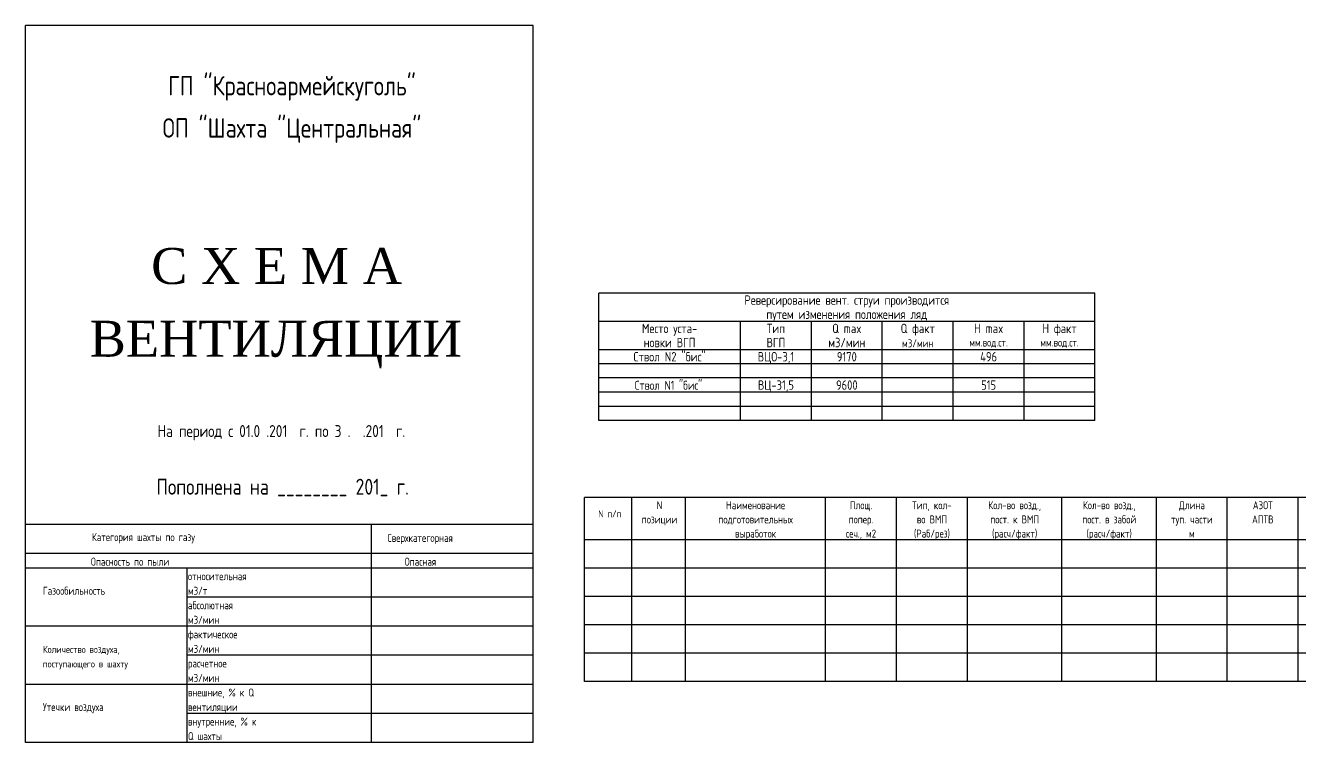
# Model space of a CAD drawing. Header units: millimetres. Extents: x -1382 to 289, y -482 to 459.
# Drawn here: x -1382 to -745, y 100 to 459 of the extents above; entities that cross this region are included whole.
import ezdxf
from ezdxf.enums import TextEntityAlignment as Align

# ---------------------------------------------------------------- set-up
doc = ezdxf.new("R2010")
doc.units = ezdxf.units.MM
doc.layers.add('Таблицы', color=7, linetype='Continuous')
doc.styles.add('ESKD', font='Eskdwin')
doc.styles.get("Standard").update_dxf_attribs({"font": 'TIMES.TTF', "height": 10})

msp = doc.modelspace()

# ---------------------------------------------------------------- linework, layer by layer
at = {"layer": 'Таблицы'}
for p, q in [((-1382.46, 100.1), (-1382.46, 458.91)), ((-1128.71, 458.91), (-1382.46, 458.91)), ((-1128.71, 100.1), (-1128.71, 458.91)), ((-847.76, 325.04), (-1095.88, 325.04)), ((-1095.88, 261.24), (-1095.88, 325.04)), ((-847.76, 261.24), (-847.76, 325.04)), ((-847.76, 310.86), (-1095.88, 310.86)), ((-1024.99, 261.24), (-1024.99, 310.86)), ((-989.54, 261.24), (-989.54, 310.86)), ((-954.1, 261.24), (-954.1, 310.86)), ((-918.65, 261.24), (-918.65, 310.86)), ((-883.21, 261.24), (-883.21, 310.86)), ((-847.76, 296.68), (-1095.88, 296.68)), ((-847.76, 289.59), (-1095.88, 289.59)), ((-847.76, 282.51), (-1095.88, 282.51)), ((-847.76, 275.42), (-1095.88, 275.42)), ((-847.76, 268.33), (-1095.88, 268.33)), ((-847.76, 261.24), (-1095.88, 261.24)), ((-710.68, 222.75), (-1102.93, 222.75)), ((-1102.93, 130.59), (-1102.93, 222.75)), ((-1079.36, 130.59), (-1079.36, 222.75)), ((-1052.44, 130.59), (-1052.44, 222.75)), ((-982.42, 130.59), (-982.42, 222.75)), ((-710.68, 222.75), (-972.97, 222.75)), ((-946.98, 130.59), (-946.98, 222.75)), ((-911.53, 130.59), (-911.53, 222.75)), ((-864.27, 130.59), (-864.27, 222.75)), ((-817.01, 130.59), (-817.01, 222.75)), ((-781.57, 130.59), (-781.57, 222.75)), ((-746.12, 130.59), (-746.12, 222.75)), ((-1128.71, 209.2), (-1382.46, 209.2)), ((-1209.52, 100.1), (-1209.52, 209.2)), ((-710.68, 201.48), (-1102.93, 201.48)), ((-1128.71, 194.65), (-1382.46, 194.65)), ((-1128.71, 187.38), (-1382.46, 187.38)), ((-1301.65, 100.1), (-1301.65, 187.38)), ((-710.68, 187.3), (-1102.93, 187.3)), ((-1128.71, 172.83), (-1301.65, 172.83)), ((-710.68, 173.12), (-1102.93, 173.12)), ((-1128.71, 158.28), (-1382.46, 158.28)), ((-710.68, 158.95), (-1102.93, 158.95)), ((-1128.71, 143.74), (-1301.65, 143.74)), ((-710.68, 144.77), (-1102.93, 144.77)), ((-1128.71, 129.19), (-1382.46, 129.19)), ((-710.68, 130.59), (-1102.93, 130.59)), ((-1128.71, 114.64), (-1301.65, 114.64)), ((-1128.71, 100.1), (-1382.46, 100.1))]:
    msp.add_line(p, q, dxfattribs=at)

# ---------------------------------------------------------------- texts
at = {"layer": 'Таблицы', "style": 'ESKD'}
for s, height, p in [('ГП "Красноармейскуголь"', 9.6978, (-1249.23, 423.92)), ('ОП "Шахта "Центральная"', 9.6978, (-1249.23, 402.78)), ('Место уста-', 4.726, (-1060.43, 304.95)), ('Тип', 4.726, (-1007.26, 304.95)), ('Q max', 4.726, (-971.82, 304.95)), ('Q факт', 4.726, (-936.37, 304.95)), ('Н max', 4.726, (-900.93, 304.95)), ('Н факт', 4.726, (-865.48, 304.95)), ('новки ВГП', 4.726, (-1060.43, 297.87)), ('ВГП', 4.726, (-1007.26, 297.87)), ('м3/мин', 4.726, (-971.82, 297.87)), ('м3/мин', 4, (-936.37, 297.87)), ('мм.вод.ст.', 4, (-900.93, 298.26)), ('мм.вод.ст.', 4, (-865.48, 298.26)), ('Ствол N2 "бис"', 4.726, (-1060.43, 290.78)), ('ВЦО-3,1', 4.726, (-1007.26, 290.78)), ('9170', 4.726, (-971.82, 290.78)), ('496', 4.726, (-900.93, 290.78)), ('Ствол N1 "бис"', 4.5, (-1061.01, 276.6)), ('ВЦ-31,5', 4.726, (-1007.26, 276.6)), ('9600', 4.726, (-971.82, 276.6)), ('515', 4.726, (-900.93, 276.6)), ('На период с 01.0 .201  г. по 3 .  .201  г.', 6, (-1254.56, 252.96)), ('Пополнена на ________ 201_ г.', 8, (-1253.86, 224.09)), ('N', 4, (-1065.47, 216.84)), ('Наименование', 4, (-1017.43, 216.84)), ('Площ.', 4, (-964.7, 216.84)), ('Тип, кол-', 4, (-929.26, 216.84)), ('Кол-во возд.,', 4, (-887.9, 216.84)), ('Кол-во возд.,', 4, (-840.64, 216.84)), ('Длина', 4, (-799.29, 216.84)), ('АЗОТ', 4, (-763.85, 216.84)), (' N п/п', 3.5, (-1091.32, 212.77)), ('позиции', 4, (-1065.47, 209.75)), ('подготовительных', 4, (-1017.43, 209.75)), ('попер.', 4, (-964.7, 209.75)), ('во ВМП', 4, (-929.26, 209.75)), ('пост. к ВМП', 4, (-887.9, 209.75)), ('пост. в забой', 4, (-840.64, 209.75)), ('туп. части', 4, (-799.29, 209.75)), ('АПТВ', 4, (-763.85, 209.75)), ('выработок', 4, (-1017.43, 202.66)), ('сеч., м2', 4, (-964.7, 202.66)), ('(Раб/рез)', 4, (-929.26, 202.66)), ('(расч/факт)', 4, (-887.9, 202.66)), ('(расч/факт)', 4, (-840.64, 202.66)), ('м', 4, (-799.29, 202.66))]:
    msp.add_text(s, height=height, dxfattribs=at).set_placement(p, align=Align.CENTER)
at = {"layer": 'Таблицы', "lineweight": 25}
for s, p in [('С Х Е М А', (-1256.95, 329.57)), ('ВЕНТИЛЯЦИИ', (-1257.36, 293.16))]:
    msp.add_text(s, height=18, dxfattribs=at).set_placement(p, align=Align.CENTER)
at = {"layer": 'Таблицы', "color": 1, "style": 'ESKD'}
for s, p in [('Реверсирование вент. струи производится', (-971.82, 319.13)), ('путем изменения положения ляд', (-971.82, 312.04))]:
    msp.add_text(s, height=4.726, dxfattribs=at).set_placement(p, align=Align.CENTER)
at = {"layer": 'Таблицы', "style": 'ESKD'}
for s, height, p in [('Категория шахты по газу', 4, (-1349.3, 200.89)), ('Сверхкатегорная', 4, (-1201.52, 200.48)), ('Опасность по пыли', 4, (-1349.77, 188.59)), ('Опасная', 4, (-1192.92, 188.59)), ('относительная', 4, (-1301.25, 181.32)), ('Газообильность', 4, (-1373.78, 174.04)), ('м3/т', 4, (-1301.25, 174.04)), ('абсолютная', 4, (-1301.25, 166.77)), ('м3/мин', 4, (-1301.25, 159.5)), ('фактическое', 4, (-1301.25, 152.22)), ('Количество воздуха,', 3.5, (-1373.78, 144.95)), ('м3/мин', 4, (-1301.25, 144.95)), ('расчетное', 4, (-1301.25, 137.68)), ('поступающего в шахту', 3.5, (-1373.78, 137.68)), ('м3/мин', 4, (-1301.25, 130.4)), ('внешние, % к Q', 4, (-1301.25, 123.13)), ('Утечки воздуха', 4, (-1373.78, 115.86)), ('вентиляции', 4, (-1301.25, 115.86)), ('внутренние, % к', 4, (-1301.25, 108.58)), ('Q шахты', 4, (-1301.25, 101.31))]:
    msp.add_text(s, height=height, dxfattribs=at).set_placement(p)

doc.saveas('drawing.dxf')
